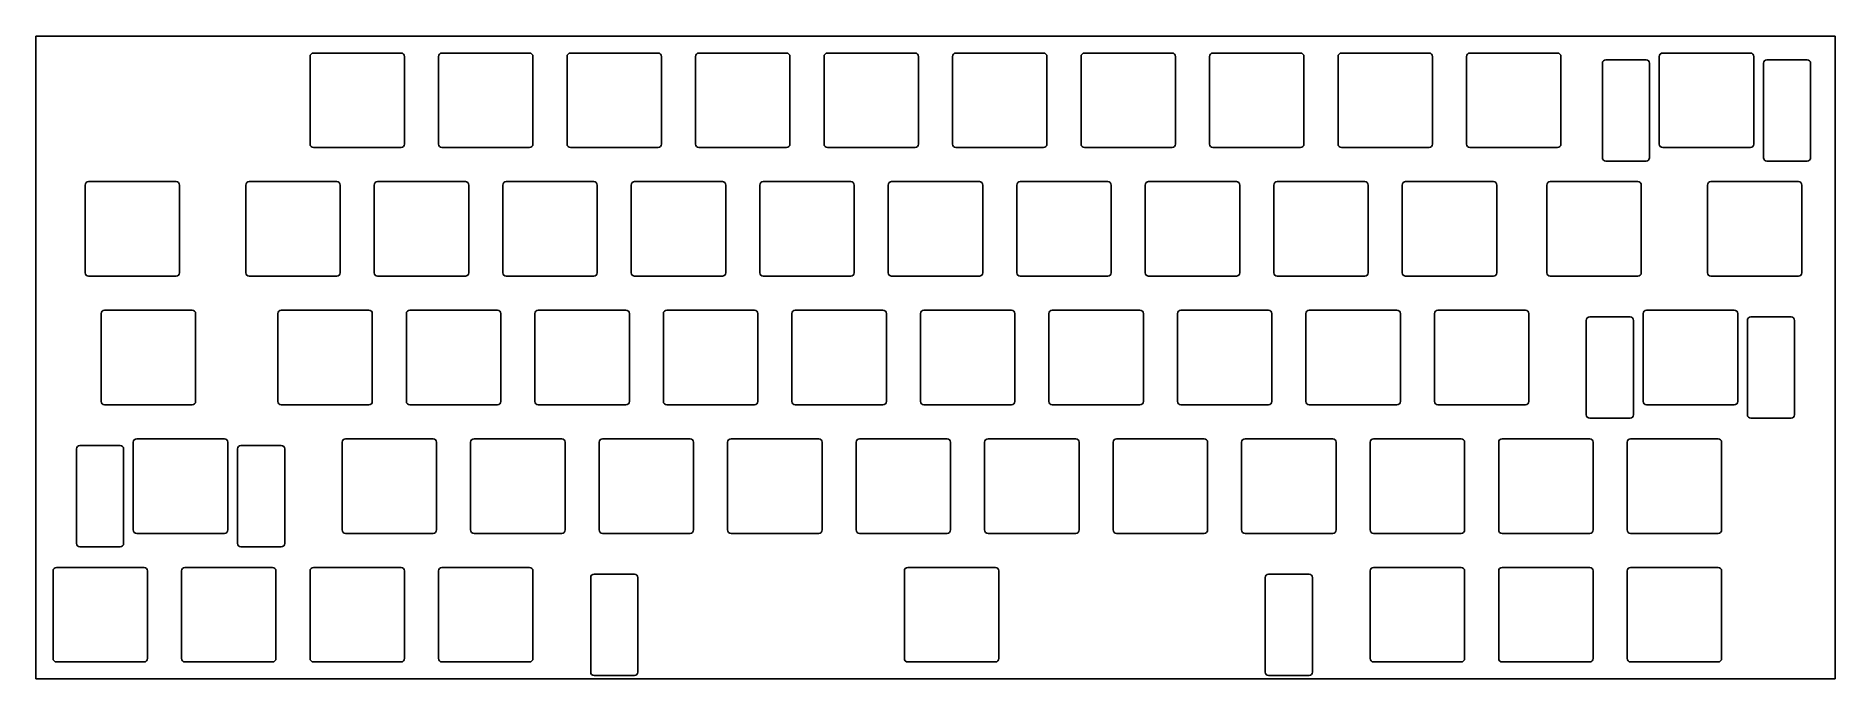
# Model space of a CAD drawing. Header units: millimetres. Extents: x 0 to 267, y -95 to 0.
import ezdxf

# ---------------------------------------------------------------- set-up
doc = ezdxf.new("R2010")
doc.units = ezdxf.units.MM

msp = doc.modelspace()

# ---------------------------------------------------------------- linework, layer by layer
for p, q in [((0, 0), (266.7, 0)), ((0, -95.25), (0, 0)), ((266.7, -95.25), (266.7, 0)), ((41.125, -2.525), (54.125, -2.525)), ((60.175, -2.525), (73.175, -2.525)), ((79.225, -2.525), (92.225, -2.525)), ((98.275, -2.525), (111.275, -2.525)), ((117.325, -2.525), (130.325, -2.525)), ((136.375, -2.525), (149.375, -2.525)), ((155.425, -2.525), (168.425, -2.525)), ((174.475, -2.525), (187.475, -2.525)), ((193.525, -2.525), (206.525, -2.525)), ((212.575, -2.525), (225.575, -2.525)), ((241.15, -2.525), (254.15, -2.525)), ((40.625, -3.025), (40.625, -16.025)), ((54.625, -3.025), (54.625, -16.025)), ((59.675, -3.025), (59.675, -16.025)), ((73.675, -3.025), (73.675, -16.025)), ((78.725, -3.025), (78.725, -16.025)), ((92.725, -3.025), (92.725, -16.025)), ((97.775, -3.025), (97.775, -16.025)), ((111.775, -3.025), (111.775, -16.025)), ((116.825, -3.025), (116.825, -16.025)), ((130.825, -3.025), (130.825, -16.025)), ((135.875, -3.025), (135.875, -16.025)), ((149.875, -3.025), (149.875, -16.025)), ((154.925, -3.025), (154.925, -16.025)), ((168.925, -3.025), (168.925, -16.025)), ((173.975, -3.025), (173.975, -16.025)), ((187.975, -3.025), (187.975, -16.025)), ((193.025, -3.025), (193.025, -16.025)), ((207.025, -3.025), (207.025, -16.025)), ((212.075, -3.025), (212.075, -16.025)), ((226.075, -3.025), (226.075, -16.025)), ((232.212, -4.025), (232.212, -18.025)), ((232.712, -3.525), (238.712, -3.525)), ((239.212, -4.025), (239.212, -18.025)), ((240.65, -3.025), (240.65, -16.025)), ((254.65, -3.025), (254.65, -16.025)), ((256.088, -4.025), (256.088, -18.025)), ((256.588, -3.525), (262.588, -3.525)), ((263.088, -4.025), (263.088, -18.025)), ((41.125, -16.525), (54.125, -16.525)), ((60.175, -16.525), (73.175, -16.525)), ((79.225, -16.525), (92.225, -16.525)), ((98.275, -16.525), (111.275, -16.525)), ((117.325, -16.525), (130.325, -16.525)), ((136.375, -16.525), (149.375, -16.525)), ((155.425, -16.525), (168.425, -16.525)), ((174.475, -16.525), (187.475, -16.525)), ((193.525, -16.525), (206.525, -16.525)), ((212.575, -16.525), (225.575, -16.525)), ((232.712, -18.525), (238.712, -18.525)), ((241.15, -16.525), (254.15, -16.525)), ((256.588, -18.525), (262.588, -18.525)), ((7.2875, -22.075), (7.2875, -35.075)), ((7.7875, -21.575), (20.7875, -21.575)), ((21.2875, -22.075), (21.2875, -35.075)), ((31.1, -22.075), (31.1, -35.075)), ((31.6, -21.575), (44.6, -21.575)), ((45.1, -22.075), (45.1, -35.075)), ((50.15, -22.075), (50.15, -35.075)), ((50.65, -21.575), (63.65, -21.575)), ((64.15, -22.075), (64.15, -35.075)), ((69.2, -22.075), (69.2, -35.075)), ((69.7, -21.575), (82.7, -21.575)), ((83.2, -22.075), (83.2, -35.075)), ((88.25, -22.075), (88.25, -35.075)), ((88.75, -21.575), (101.75, -21.575)), ((102.25, -22.075), (102.25, -35.075)), ((107.3, -22.075), (107.3, -35.075)), ((107.8, -21.575), (120.8, -21.575)), ((121.3, -22.075), (121.3, -35.075)), ((126.35, -22.075), (126.35, -35.075)), ((126.85, -21.575), (139.85, -21.575)), ((140.35, -22.075), (140.35, -35.075)), ((145.4, -22.075), (145.4, -35.075)), ((145.9, -21.575), (158.9, -21.575)), ((159.4, -22.075), (159.4, -35.075)), ((164.45, -22.075), (164.45, -35.075)), ((164.95, -21.575), (177.95, -21.575)), ((178.45, -22.075), (178.45, -35.075)), ((183.5, -22.075), (183.5, -35.075)), ((184, -21.575), (197, -21.575)), ((197.5, -22.075), (197.5, -35.075)), ((202.55, -22.075), (202.55, -35.075)), ((203.05, -21.575), (216.05, -21.575)), ((216.55, -22.075), (216.55, -35.075)), ((223.98125, -22.075), (223.98125, -35.075)), ((224.48125, -21.575), (237.48125, -21.575)), ((237.98125, -22.075), (237.98125, -35.075)), ((247.79375, -22.075), (247.79375, -35.075)), ((248.29375, -21.575), (261.29375, -21.575)), ((261.79375, -22.075), (261.79375, -35.075)), ((7.7875, -35.575), (20.7875, -35.575)), ((31.6, -35.575), (44.6, -35.575)), ((50.65, -35.575), (63.65, -35.575)), ((69.7, -35.575), (82.7, -35.575)), ((88.75, -35.575), (101.75, -35.575)), ((107.8, -35.575), (120.8, -35.575)), ((126.85, -35.575), (139.85, -35.575)), ((145.9, -35.575), (158.9, -35.575)), ((164.95, -35.575), (177.95, -35.575)), ((184, -35.575), (197, -35.575)), ((203.05, -35.575), (216.05, -35.575)), ((224.48125, -35.575), (237.48125, -35.575)), ((248.29375, -35.575), (261.29375, -35.575)), ((9.66875, -41.125), (9.66875, -54.125)), ((10.16875, -40.625), (23.16875, -40.625)), ((23.66875, -41.125), (23.66875, -54.125)), ((35.8625, -41.125), (35.8625, -54.125)), ((36.3625, -40.625), (49.3625, -40.625)), ((49.8625, -41.125), (49.8625, -54.125)), ((54.9125, -41.125), (54.9125, -54.125)), ((55.4125, -40.625), (68.4125, -40.625)), ((68.9125, -41.125), (68.9125, -54.125)), ((73.9625, -41.125), (73.9625, -54.125)), ((74.4625, -40.625), (87.4625, -40.625)), ((87.9625, -41.125), (87.9625, -54.125)), ((93.0125, -41.125), (93.0125, -54.125)), ((93.5125, -40.625), (106.5125, -40.625)), ((107.0125, -41.125), (107.0125, -54.125)), ((112.0625, -41.125), (112.0625, -54.125)), ((112.5625, -40.625), (125.5625, -40.625)), ((126.0625, -41.125), (126.0625, -54.125)), ((131.1125, -41.125), (131.1125, -54.125)), ((131.6125, -40.625), (144.6125, -40.625)), ((145.1125, -41.125), (145.1125, -54.125)), ((150.1625, -41.125), (150.1625, -54.125)), ((150.6625, -40.625), (163.6625, -40.625)), ((164.1625, -41.125), (164.1625, -54.125)), ((169.2125, -41.125), (169.2125, -54.125)), ((169.7125, -40.625), (182.7125, -40.625)), ((183.2125, -41.125), (183.2125, -54.125)), ((188.2625, -41.125), (188.2625, -54.125)), ((188.7625, -40.625), (201.7625, -40.625)), ((202.2625, -41.125), (202.2625, -54.125)), ((207.3125, -41.125), (207.3125, -54.125)), ((207.8125, -40.625), (220.8125, -40.625)), ((221.3125, -41.125), (221.3125, -54.125)), ((229.83075, -42.125), (229.83075, -56.125)), ((230.33075, -41.625), (236.33075, -41.625)), ((236.83075, -42.125), (236.83075, -56.125)), ((238.26875, -41.125), (238.26875, -54.125)), ((238.76875, -40.625), (251.76875, -40.625)), ((252.26875, -41.125), (252.26875, -54.125)), ((253.70675, -42.125), (253.70675, -56.125)), ((254.20675, -41.625), (260.20675, -41.625)), ((260.70675, -42.125), (260.70675, -56.125)), ((10.16875, -54.625), (23.16875, -54.625)), ((36.3625, -54.625), (49.3625, -54.625)), ((55.4125, -54.625), (68.4125, -54.625)), ((74.4625, -54.625), (87.4625, -54.625)), ((93.5125, -54.625), (106.5125, -54.625)), ((112.5625, -54.625), (125.5625, -54.625)), ((131.6125, -54.625), (144.6125, -54.625)), ((150.6625, -54.625), (163.6625, -54.625)), ((169.7125, -54.625), (182.7125, -54.625)), ((188.7625, -54.625), (201.7625, -54.625)), ((207.8125, -54.625), (220.8125, -54.625)), ((238.76875, -54.625), (251.76875, -54.625)), ((230.33075, -56.625), (236.33075, -56.625)), ((254.20675, -56.625), (260.20675, -56.625)), ((5.99325, -61.175), (5.99325, -75.175)), ((6.49325, -60.675), (12.49325, -60.675)), ((12.99325, -61.175), (12.99325, -75.175)), ((14.43125, -60.175), (14.43125, -73.175)), ((14.93125, -59.675), (27.93125, -59.675)), ((28.43125, -60.175), (28.43125, -73.175)), ((29.86925, -61.175), (29.86925, -75.175)), ((30.36925, -60.675), (36.36925, -60.675)), ((36.86925, -61.175), (36.86925, -75.175)), ((45.3875, -60.175), (45.3875, -73.175)), ((45.8875, -59.675), (58.8875, -59.675)), ((59.3875, -60.175), (59.3875, -73.175)), ((64.4375, -60.175), (64.4375, -73.175)), ((64.9375, -59.675), (77.9375, -59.675)), ((78.4375, -60.175), (78.4375, -73.175)), ((83.4875, -60.175), (83.4875, -73.175)), ((83.9875, -59.675), (96.9875, -59.675)), ((97.4875, -60.175), (97.4875, -73.175)), ((102.5375, -60.175), (102.5375, -73.175)), ((103.0375, -59.675), (116.0375, -59.675)), ((116.5375, -60.175), (116.5375, -73.175)), ((121.5875, -60.175), (121.5875, -73.175)), ((122.0875, -59.675), (135.0875, -59.675)), ((135.5875, -60.175), (135.5875, -73.175)), ((140.6375, -60.175), (140.6375, -73.175)), ((141.1375, -59.675), (154.1375, -59.675)), ((154.6375, -60.175), (154.6375, -73.175)), ((159.6875, -60.175), (159.6875, -73.175)), ((160.1875, -59.675), (173.1875, -59.675)), ((173.6875, -60.175), (173.6875, -73.175)), ((178.7375, -60.175), (178.7375, -73.175)), ((179.2375, -59.675), (192.2375, -59.675)), ((192.7375, -60.175), (192.7375, -73.175)), ((197.7875, -60.175), (197.7875, -73.175)), ((198.2875, -59.675), (211.2875, -59.675)), ((211.7875, -60.175), (211.7875, -73.175)), ((216.8375, -60.175), (216.8375, -73.175)), ((217.3375, -59.675), (230.3375, -59.675)), ((230.8375, -60.175), (230.8375, -73.175)), ((235.8875, -60.175), (235.8875, -73.175)), ((236.3875, -59.675), (249.3875, -59.675)), ((249.8875, -60.175), (249.8875, -73.175)), ((14.93125, -73.675), (27.93125, -73.675)), ((45.8875, -73.675), (58.8875, -73.675)), ((64.9375, -73.675), (77.9375, -73.675)), ((83.9875, -73.675), (96.9875, -73.675)), ((103.0375, -73.675), (116.0375, -73.675)), ((122.0875, -73.675), (135.0875, -73.675)), ((141.1375, -73.675), (154.1375, -73.675)), ((160.1875, -73.675), (173.1875, -73.675)), ((179.2375, -73.675), (192.2375, -73.675)), ((198.2875, -73.675), (211.2875, -73.675)), ((217.3375, -73.675), (230.3375, -73.675)), ((236.3875, -73.675), (249.3875, -73.675)), ((6.49325, -75.675), (12.49325, -75.675)), ((30.36925, -75.675), (36.36925, -75.675)), ((2.525, -79.225), (2.525, -92.225)), ((3.025, -78.725), (16.025, -78.725)), ((16.525, -79.225), (16.525, -92.225)), ((21.575, -79.225), (21.575, -92.225)), ((22.075, -78.725), (35.075, -78.725)), ((35.575, -79.225), (35.575, -92.225)), ((40.625, -79.225), (40.625, -92.225)), ((41.125, -78.725), (54.125, -78.725)), ((54.625, -79.225), (54.625, -92.225)), ((59.675, -79.225), (59.675, -92.225)), ((60.175, -78.725), (73.175, -78.725)), ((73.675, -79.225), (73.675, -92.225)), ((82.73125, -79.725), (88.73125, -79.725)), ((128.73125, -79.225), (128.73125, -92.225)), ((129.23125, -78.725), (142.23125, -78.725)), ((142.73125, -79.225), (142.73125, -92.225)), ((182.73125, -79.725), (188.73125, -79.725)), ((197.7875, -79.225), (197.7875, -92.225)), ((198.2875, -78.725), (211.2875, -78.725)), ((211.7875, -79.225), (211.7875, -92.225)), ((216.8375, -79.225), (216.8375, -92.225)), ((217.3375, -78.725), (230.3375, -78.725)), ((230.8375, -79.225), (230.8375, -92.225)), ((235.8875, -79.225), (235.8875, -92.225)), ((236.3875, -78.725), (249.3875, -78.725)), ((249.8875, -79.225), (249.8875, -92.225)), ((82.23125, -80.225), (82.23125, -94.225)), ((89.23125, -80.225), (89.23125, -94.225)), ((182.23125, -80.225), (182.23125, -94.225)), ((189.23125, -80.225), (189.23125, -94.225)), ((3.025, -92.725), (16.025, -92.725)), ((22.075, -92.725), (35.075, -92.725)), ((41.125, -92.725), (54.125, -92.725)), ((60.175, -92.725), (73.175, -92.725)), ((129.23125, -92.725), (142.23125, -92.725)), ((198.2875, -92.725), (211.2875, -92.725)), ((217.3375, -92.725), (230.3375, -92.725)), ((236.3875, -92.725), (249.3875, -92.725)), ((0, -95.25), (266.7, -95.25)), ((82.73125, -94.725), (88.73125, -94.725)), ((182.73125, -94.725), (188.73125, -94.725))]:
    msp.add_line(p, q)
for centre, start, end in [((41.125, -3.025), 90, 180), ((54.125, -3.025), 0, 90), ((60.175, -3.025), 90, 180), ((73.175, -3.025), 0, 90), ((79.225, -3.025), 90, 180), ((92.225, -3.025), 0, 90), ((98.275, -3.025), 90, 180), ((111.275, -3.025), 0, 90), ((117.325, -3.025), 90, 180), ((130.325, -3.025), 0, 90), ((136.375, -3.025), 90, 180), ((149.375, -3.025), 0, 90), ((155.425, -3.025), 90, 180), ((168.425, -3.025), 0, 90), ((174.475, -3.025), 90, 180), ((187.475, -3.025), 0, 90), ((193.525, -3.025), 90, 180), ((206.525, -3.025), 0, 90), ((212.575, -3.025), 90, 180), ((225.575, -3.025), 0, 90), ((241.15, -3.025), 90, 180), ((254.15, -3.025), 0, 90), ((232.712, -4.025), 90, 180), ((238.712, -4.025), 0, 90), ((256.588, -4.025), 90, 180), ((262.588, -4.025), 0, 90), ((41.125, -16.025), 180, 270), ((54.125, -16.025), 270, 0), ((60.175, -16.025), 180, 270), ((73.175, -16.025), 270, 0), ((79.225, -16.025), 180, 270), ((92.225, -16.025), 270, 0), ((98.275, -16.025), 180, 270), ((111.275, -16.025), 270, 0), ((117.325, -16.025), 180, 270), ((130.325, -16.025), 270, 0), ((136.375, -16.025), 180, 270), ((149.375, -16.025), 270, 0), ((155.425, -16.025), 180, 270), ((168.425, -16.025), 270, 0), ((174.475, -16.025), 180, 270), ((187.475, -16.025), 270, 0), ((193.525, -16.025), 180, 270), ((206.525, -16.025), 270, 0), ((212.575, -16.025), 180, 270), ((225.575, -16.025), 270, 0), ((232.712, -18.025), 180, 270), ((238.712, -18.025), 270, 0), ((241.15, -16.025), 180, 270), ((254.15, -16.025), 270, 0), ((256.588, -18.025), 180, 270), ((262.588, -18.025), 270, 0), ((7.7875, -22.075), 90, 180), ((20.7875, -22.075), 0, 90), ((31.6, -22.075), 90, 180), ((44.6, -22.075), 0, 90), ((50.65, -22.075), 90, 180), ((63.65, -22.075), 0, 90), ((69.7, -22.075), 90, 180), ((82.7, -22.075), 0, 90), ((88.75, -22.075), 90, 180), ((101.75, -22.075), 0, 90), ((107.8, -22.075), 90, 180), ((120.8, -22.075), 0, 90), ((126.85, -22.075), 90, 180), ((139.85, -22.075), 0, 90), ((145.9, -22.075), 90, 180), ((158.9, -22.075), 0, 90), ((164.95, -22.075), 90, 180), ((177.95, -22.075), 0, 90), ((184, -22.075), 90, 180), ((197, -22.075), 0, 90), ((203.05, -22.075), 90, 180), ((216.05, -22.075), 0, 90), ((224.48125, -22.075), 90, 180), ((237.48125, -22.075), 0, 90), ((248.29375, -22.075), 90, 180), ((261.29375, -22.075), 0, 90), ((7.7875, -35.075), 180, 270), ((20.7875, -35.075), 270, 0), ((31.6, -35.075), 180, 270), ((44.6, -35.075), 270, 0), ((50.65, -35.075), 180, 270), ((63.65, -35.075), 270, 0), ((69.7, -35.075), 180, 270), ((82.7, -35.075), 270, 0), ((88.75, -35.075), 180, 270), ((101.75, -35.075), 270, 0), ((107.8, -35.075), 180, 270), ((120.8, -35.075), 270, 0), ((126.85, -35.075), 180, 270), ((139.85, -35.075), 270, 0), ((145.9, -35.075), 180, 270), ((158.9, -35.075), 270, 0), ((164.95, -35.075), 180, 270), ((177.95, -35.075), 270, 0), ((184, -35.075), 180, 270), ((197, -35.075), 270, 0), ((203.05, -35.075), 180, 270), ((216.05, -35.075), 270, 0), ((224.48125, -35.075), 180, 270), ((237.48125, -35.075), 270, 0), ((248.29375, -35.075), 180, 270), ((261.29375, -35.075), 270, 0), ((10.16875, -41.125), 90, 180), ((23.16875, -41.125), 0, 90), ((36.3625, -41.125), 90, 180), ((49.3625, -41.125), 0, 90), ((55.4125, -41.125), 90, 180), ((68.4125, -41.125), 0, 90), ((74.4625, -41.125), 90, 180), ((87.4625, -41.125), 0, 90), ((93.5125, -41.125), 90, 180), ((106.5125, -41.125), 0, 90), ((112.5625, -41.125), 90, 180), ((125.5625, -41.125), 0, 90), ((131.6125, -41.125), 90, 180), ((144.6125, -41.125), 0, 90), ((150.6625, -41.125), 90, 180), ((163.6625, -41.125), 0, 90), ((169.7125, -41.125), 90, 180), ((182.7125, -41.125), 0, 90), ((188.7625, -41.125), 90, 180), ((201.7625, -41.125), 0, 90), ((207.8125, -41.125), 90, 180), ((220.8125, -41.125), 0, 90), ((230.33075, -42.125), 90, 180), ((236.33075, -42.125), 0, 90), ((238.76875, -41.125), 90, 180), ((251.76875, -41.125), 0, 90), ((254.20675, -42.125), 90, 180), ((260.20675, -42.125), 0, 90), ((10.16875, -54.125), 180, 270), ((23.16875, -54.125), 270, 0), ((36.3625, -54.125), 180, 270), ((49.3625, -54.125), 270, 0), ((55.4125, -54.125), 180, 270), ((68.4125, -54.125), 270, 0), ((74.4625, -54.125), 180, 270), ((87.4625, -54.125), 270, 0), ((93.5125, -54.125), 180, 270), ((106.5125, -54.125), 270, 0), ((112.5625, -54.125), 180, 270), ((125.5625, -54.125), 270, 0), ((131.6125, -54.125), 180, 270), ((144.6125, -54.125), 270, 0), ((150.6625, -54.125), 180, 270), ((163.6625, -54.125), 270, 0), ((169.7125, -54.125), 180, 270), ((182.7125, -54.125), 270, 0), ((188.7625, -54.125), 180, 270), ((201.7625, -54.125), 270, 0), ((207.8125, -54.125), 180, 270), ((220.8125, -54.125), 270, 0), ((238.76875, -54.125), 180, 270), ((251.76875, -54.125), 270, 0), ((230.33075, -56.125), 180, 270), ((236.33075, -56.125), 270, 0), ((254.20675, -56.125), 180, 270), ((260.20675, -56.125), 270, 0), ((6.49325, -61.175), 90, 180), ((12.49325, -61.175), 0, 90), ((14.93125, -60.175), 90, 180), ((27.93125, -60.175), 0, 90), ((30.36925, -61.175), 90, 180), ((36.36925, -61.175), 0, 90), ((45.8875, -60.175), 90, 180), ((58.8875, -60.175), 0, 90), ((64.9375, -60.175), 90, 180), ((77.9375, -60.175), 0, 90), ((83.9875, -60.175), 90, 180), ((96.9875, -60.175), 0, 90), ((103.0375, -60.175), 90, 180), ((116.0375, -60.175), 0, 90), ((122.0875, -60.175), 90, 180), ((135.0875, -60.175), 0, 90), ((141.1375, -60.175), 90, 180), ((154.1375, -60.175), 0, 90), ((160.1875, -60.175), 90, 180), ((173.1875, -60.175), 0, 90), ((179.2375, -60.175), 90, 180), ((192.2375, -60.175), 0, 90), ((198.2875, -60.175), 90, 180), ((211.2875, -60.175), 0, 90), ((217.3375, -60.175), 90, 180), ((230.3375, -60.175), 0, 90), ((236.3875, -60.175), 90, 180), ((249.3875, -60.175), 0, 90), ((14.93125, -73.175), 180, 270), ((27.93125, -73.175), 270, 0), ((45.8875, -73.175), 180, 270), ((58.8875, -73.175), 270, 0), ((64.9375, -73.175), 180, 270), ((77.9375, -73.175), 270, 0), ((83.9875, -73.175), 180, 270), ((96.9875, -73.175), 270, 0), ((103.0375, -73.175), 180, 270), ((116.0375, -73.175), 270, 0), ((122.0875, -73.175), 180, 270), ((135.0875, -73.175), 270, 0), ((141.1375, -73.175), 180, 270), ((154.1375, -73.175), 270, 0), ((160.1875, -73.175), 180, 270), ((173.1875, -73.175), 270, 0), ((179.2375, -73.175), 180, 270), ((192.2375, -73.175), 270, 0), ((198.2875, -73.175), 180, 270), ((211.2875, -73.175), 270, 0), ((217.3375, -73.175), 180, 270), ((230.3375, -73.175), 270, 0), ((236.3875, -73.175), 180, 270), ((249.3875, -73.175), 270, 0), ((6.49325, -75.175), 180, 270), ((12.49325, -75.175), 270, 0), ((30.36925, -75.175), 180, 270), ((36.36925, -75.175), 270, 0), ((3.025, -79.225), 90, 180), ((16.025, -79.225), 0, 90), ((22.075, -79.225), 90, 180), ((35.075, -79.225), 0, 90), ((41.125, -79.225), 90, 180), ((54.125, -79.225), 0, 90), ((60.175, -79.225), 90, 180), ((73.175, -79.225), 0, 90), ((82.73125, -80.225), 90, 180), ((88.73125, -80.225), 0, 90), ((129.23125, -79.225), 90, 180), ((142.23125, -79.225), 0, 90), ((182.73125, -80.225), 90, 180), ((188.73125, -80.225), 0, 90), ((198.2875, -79.225), 90, 180), ((211.2875, -79.225), 0, 90), ((217.3375, -79.225), 90, 180), ((230.3375, -79.225), 0, 90), ((236.3875, -79.225), 90, 180), ((249.3875, -79.225), 0, 90), ((3.025, -92.225), 180, 270), ((16.025, -92.225), 270, 0), ((22.075, -92.225), 180, 270), ((35.075, -92.225), 270, 0), ((41.125, -92.225), 180, 270), ((54.125, -92.225), 270, 0), ((60.175, -92.225), 180, 270), ((73.175, -92.225), 270, 0), ((129.23125, -92.225), 180, 270), ((142.23125, -92.225), 270, 0), ((198.2875, -92.225), 180, 270), ((211.2875, -92.225), 270, 0), ((217.3375, -92.225), 180, 270), ((230.3375, -92.225), 270, 0), ((236.3875, -92.225), 180, 270), ((249.3875, -92.225), 270, 0), ((82.73125, -94.225), 180, 270), ((88.73125, -94.225), 270, 0), ((182.73125, -94.225), 180, 270), ((188.73125, -94.225), 270, 0)]:
    msp.add_arc(centre, 0.5, start, end)

doc.saveas('drawing.dxf')
